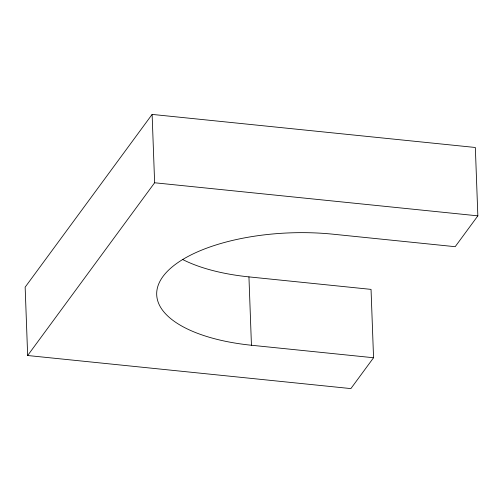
<?xml version="1.0" encoding="UTF-8"?>
<svg xmlns="http://www.w3.org/2000/svg" width="503" height="503" viewBox="0 0 503 503"><rect width="100%" height="100%" fill="white"/><g stroke="black" fill="none" stroke-linecap="round" stroke-linejoin="round"><path stroke-width="0.75" d="M373.553 357.746L251.45 345.253A135.653 56.902 -2.1 0 1 162.972 276.493A135.653 56.902 -2.1 0 1 333.068 234.203L455.177 246.696L477.85 215.85L475.341 147.486L152.12 114.407L25.15 287.15L27.659 355.514L350.88 388.593L373.553 357.746L371.044 289.382L248.941 276.883A135.653 56.902 -2.1 0 1 182.91 259.636M27.659 355.514L154.628 182.771L152.12 114.407M154.628 182.771L477.85 215.85M248.941 276.883L251.45 345.253"/></g></svg>
